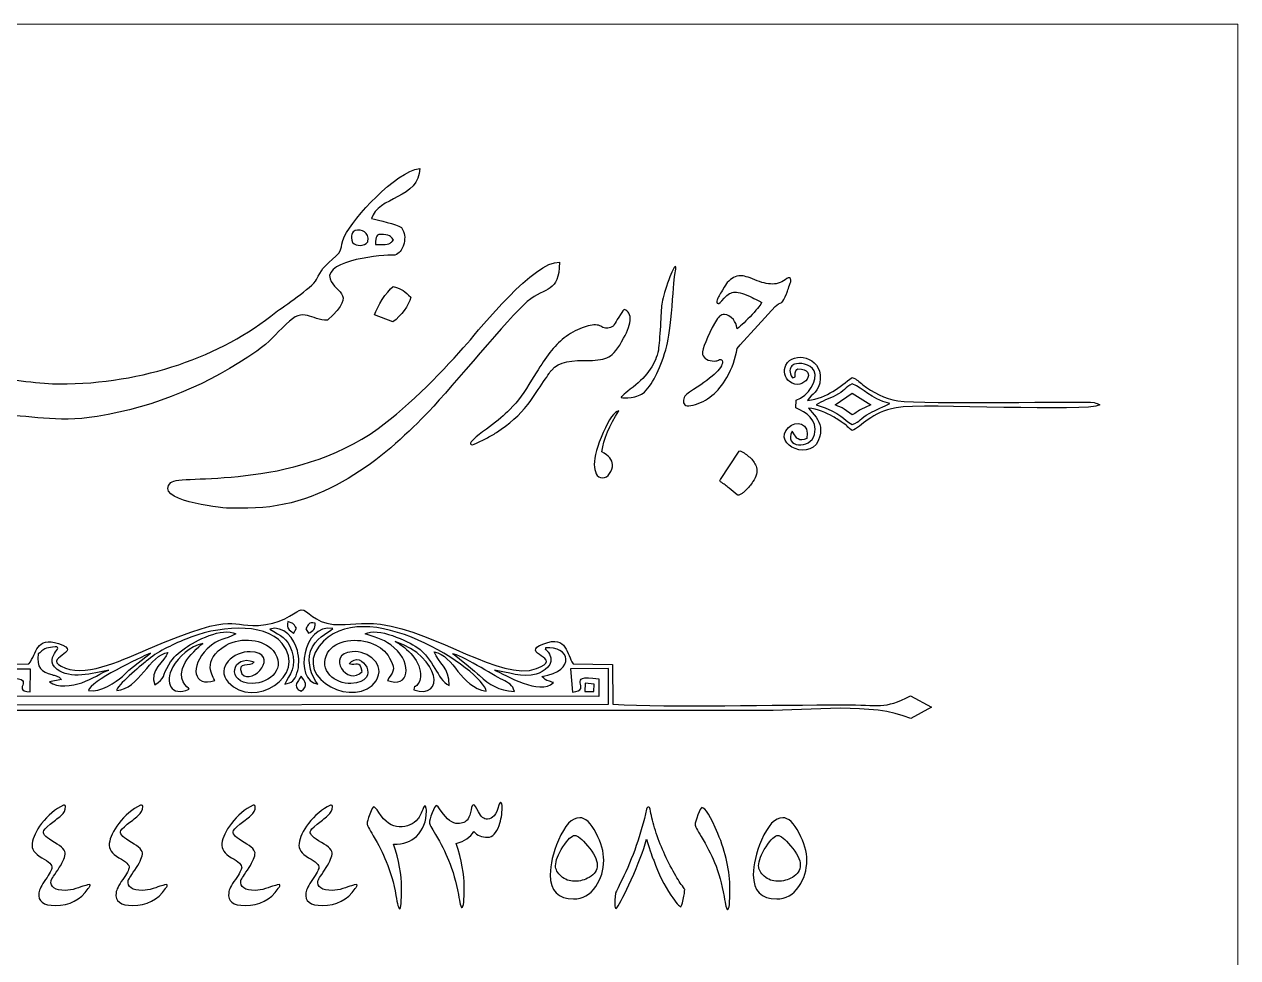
# Model space of a CAD drawing. Header units: millimetres. Extents: x -324 to 397, y -93 to 254.
# Drawn here: x 72.2 to 243.3, y 71.8 to 203.4 of the extents above; entities that cross this region are included whole.
import ezdxf

# ---------------------------------------------------------------- set-up
doc = ezdxf.new("R2010")
doc.units = ezdxf.units.MM
doc.header["$MEASUREMENT"] = 0
doc.layers.add('Layer 1', color=7, linetype='Continuous')

msp = doc.modelspace()

# ---------------------------------------------------------------- linework, layer by layer
at = {"layer": 'Layer 1', "color": 250, "lineweight": 18}
msp.add_lwpolyline([(-19.9408, -59.8375), (243.3354, -59.8375), (243.3354, 203.4387), (-19.9408, 203.4387), (-19.9408, -59.8375)], close=True, dxfattribs=at)
at = {"layer": 'Layer 1', "color": 250}
for points, knots in [([(77.1461, 152.7161), (74.872, 152.7161), (70.0833, 153.3737), (67.5775, 153.6482), (67.5775, 153.6482), (67.5371, 153.2962), (67.5371, 153.2962), (65.3015, 151.9604), (68.3428, 140.4559), (58.8355, 135.5462), (55.6938, 133.9238), (50.7391, 133.6206), (48.5748, 136.259), (45.8293, 139.6061), (49.4174, 145.6281), (48.5711, 146.8641), (46.5613, 144.2536), (45.9309, 139.8057), (45.9309, 135.9979), (45.9309, 127.0369), (55.3499, 128.0019), (60.0398, 132.1865), (65.2625, 136.8465), (65.8228, 141.321), (67.9735, 148.3274), (73.2548, 148.3861), (76.3853, 147.1461), (82.4692, 148.1325), (90.7933, 149.4821), (98.3363, 152.7065), (104.9934, 157.3596), (106.9071, 158.6972), (107.5348, 159.5883), (109.1252, 161.1673), (111.6916, 163.7153), (112.6098, 161.6653), (114.9815, 161.7093), (119.6151, 165.8951), (115.4871, 165.3814), (115.2655, 168.0125), (115.6611, 170.4958), (124.032, 170.9913), (124.4841, 170.8785), (125.0918, 171.1687), (125.393, 171.4014), (125.7616, 172.5595), (125.911, 173.3638), (125.9334, 174.0103), (125.3836, 174.7836), (124.7096, 175.2373), (122.1341, 175.8113), (121.1836, 176.0371), (121.9903, 179.1105), (128.009, 178.8821), (127.9761, 183.1175), (124.545, 182.5709), (118.636, 176.1809), (117.3828, 173.5552), (116.4607, 171.6231), (117.5235, 171.8213), (115.6326, 170.2634), (114.3813, 169.2324), (114.1466, 168.7965), (113.4215, 167.4429), (112.7829, 166.2509), (108.7261, 163.6641), (107.7005, 162.8395), (99.9085, 156.5742), (89.1059, 152.7161), (77.1461, 152.7161)], [0, 0, 0, 0, 0.04347826, 0.04347826, 0.04347826, 0.08695652, 0.08695652, 0.08695652, 0.13043478, 0.13043478, 0.13043478, 0.17391304, 0.17391304, 0.17391304, 0.2173913, 0.2173913, 0.2173913, 0.26086957, 0.26086957, 0.26086957, 0.30434783, 0.30434783, 0.30434783, 0.34782609, 0.34782609, 0.34782609, 0.39130435, 0.39130435, 0.39130435, 0.43478261, 0.43478261, 0.43478261, 0.47826087, 0.47826087, 0.47826087, 0.52173913, 0.52173913, 0.52173913, 0.56521739, 0.56521739, 0.56521739, 0.60869565, 0.60869565, 0.60869565, 0.65217391, 0.65217391, 0.65217391, 0.69565217, 0.69565217, 0.69565217, 0.73913043, 0.73913043, 0.73913043, 0.7826087, 0.7826087, 0.7826087, 0.82608696, 0.82608696, 0.82608696, 0.86956522, 0.86956522, 0.86956522, 0.91304348, 0.91304348, 0.91304348, 0.95652174, 0.95652174, 0.95652174, 1, 1, 1, 1]), ([(118.5117, 172.6599), (118.1618, 173.6376), (118.4631, 174.1852), (118.8906, 174.3623), (119.7389, 174.5719), (120.919, 174.1685), (120.6754, 172.775), (120.0949, 172.0305), (119.0431, 172.131), (118.5117, 172.6599)], [0, 0, 0, 0, 0.33333333, 0.33333333, 0.33333333, 0.66666667, 0.66666667, 0.66666667, 1, 1, 1, 1]), ([(121.7177, 172.3979), (121.8535, 173.5447), (121.7261, 173.8839), (122.8677, 173.7962), (123.9006, 173.7169), (124.0527, 173.3244), (124.2604, 173.0396), (123.9251, 172.613), (123.9939, 172.7008), (123.8215, 172.5908), (123.2608, 172.2702), (122.5038, 172.3914), (121.7177, 172.3979)], [0, 0, 0, 0, 0.25, 0.25, 0.25, 0.5, 0.5, 0.5, 0.75, 0.75, 0.75, 1, 1, 1, 1]), ([(101.1024, 135.2029), (101.1024, 135.2029), (103.7482, 135.2029), (103.7482, 135.2029), (115.0224, 135.2029), (123.8186, 143.1391), (129.2576, 148.8524), (132.7101, 152.4791), (140.5154, 162.1246), (143.1491, 164.337), (145.8282, 166.5874), (147.6143, 165.4435), (147.6739, 169.8674), (144.2262, 170.1294), (136.5166, 160.5751), (134.7084, 158.4764), (131.7063, 154.9919), (126.5764, 149.6566), (122.133, 146.4508), (109.9233, 137.6417), (94.1781, 140.0389), (92.8901, 138.8177), (90.3421, 136.4021), (99.5665, 135.2029), (101.1024, 135.2029)], [0, 0, 0, 0, 0.125, 0.125, 0.125, 0.25, 0.25, 0.25, 0.375, 0.375, 0.375, 0.5, 0.5, 0.5, 0.625, 0.625, 0.625, 0.75, 0.75, 0.75, 0.875, 0.875, 0.875, 1, 1, 1, 1]), ([(163.9945, 168.3771), (163.919, 167.935), (163.7788, 166.3606), (163.5632, 163.654), (163.3421, 160.9475), (163.0995, 159.0981), (162.8245, 158.1115), (162.005, 155.0652), (160.9591, 152.887), (159.6812, 151.5715), (159.1475, 151.1563), (158.5221, 150.9137), (157.8104, 150.8275), (157.0987, 150.7412), (156.6242, 150.7412), (156.3816, 150.8275), (156.3816, 150.9137), (156.9423, 151.3936), (158.0584, 152.2778), (160.091, 153.8791), (161.2772, 155.6206), (161.6276, 157.4915), (161.73, 158.2625), (161.8271, 159.3839), (161.908, 160.8666), (161.9942, 162.3439), (162.0589, 163.3845), (162.1021, 163.9829), (162.1937, 164.6569), (162.4741, 165.6435), (162.9378, 166.9375), (163.4014, 168.2315), (163.7357, 168.9971), (163.946, 169.2289), (164.0323, 169.2936), (164.0808, 169.2775), (164.0916, 169.1804), (164.1023, 169.0888), (164.07, 168.8192), (163.9945, 168.3771)], [0, 0, 0, 0, 0.07692308, 0.07692308, 0.07692308, 0.15384615, 0.15384615, 0.15384615, 0.23076923, 0.23076923, 0.23076923, 0.30769231, 0.30769231, 0.30769231, 0.38461538, 0.38461538, 0.38461538, 0.46153846, 0.46153846, 0.46153846, 0.53846154, 0.53846154, 0.53846154, 0.61538462, 0.61538462, 0.61538462, 0.69230769, 0.69230769, 0.69230769, 0.76923077, 0.76923077, 0.76923077, 0.84615385, 0.84615385, 0.84615385, 0.92307692, 0.92307692, 0.92307692, 1, 1, 1, 1]), ([(172.7475, 160.5044), (173.3385, 160.9752), (174.0396, 161.6405), (174.8639, 162.5002), (175.6511, 163.3737), (176.0986, 163.9398), (176.2064, 164.204), (175.6025, 164.5113), (175.155, 164.7485), (174.8639, 164.9157), (173.8287, 165.4117), (173.0146, 165.6597), (172.4107, 165.6597), (171.8985, 165.6597), (171.4025, 165.3793), (170.928, 164.8186), (170.432, 164.2525), (170.1409, 163.9991), (170.0438, 164.0638), (169.8551, 164.1123), (169.8066, 164.2848), (169.9036, 164.5652), (170.0276, 164.8833), (170.2811, 165.3416), (170.6585, 165.9401), (171.0359, 166.5439), (171.2677, 166.8944), (171.354, 167.0022), (171.9255, 167.6546), (172.5401, 167.9781), (173.2033, 167.9781), (173.6238, 167.9781), (174.3032, 167.7894), (175.2413, 167.412), (176.1579, 167.013), (176.9828, 166.8081), (177.7214, 166.8081), (178.4655, 166.8081), (179.1394, 167.0723), (179.7433, 167.6007), (179.8673, 167.6762), (180.0021, 167.7031), (180.1369, 167.6923), (180.2609, 167.633), (180.3256, 167.5198), (180.3256, 167.3634), (180.3256, 167.2179), (180.2932, 167.0615), (180.2339, 166.9052), (180.0937, 166.5277), (179.9805, 166.215), (179.8942, 165.9724), (179.8026, 165.7298), (179.7379, 165.5465), (179.6948, 165.4225), (179.4198, 164.7863), (179.1987, 164.3819), (179.0316, 164.204), (178.7458, 164.1393), (178.4385, 163.9452), (178.0988, 163.6217), (178.0988, 163.6217), (175.6672, 160.9636), (175.6672, 160.9636), (175.6672, 160.9636), (173.1548, 158.2355), (173.1548, 158.2355), (173.1548, 158.2355), (172.7277, 157.7355), (172.7277, 157.7355), (172.5233, 156.3391), (172.045, 154.972), (171.2947, 153.6365), (170.0816, 151.5338), (168.4911, 150.2344), (166.5231, 149.7384), (165.6173, 149.5173), (165.1644, 149.6844), (165.1644, 150.2398), (165.1644, 150.7897), (165.4502, 151.2318), (166.0163, 151.5715), (169.1219, 153.4747), (170.6746, 154.9035), (170.6746, 155.8524), (170.6746, 155.9764), (170.6207, 156.0735), (170.5129, 156.1328), (170.3997, 156.1975), (170.2757, 156.1813), (170.1301, 156.0896), (169.9899, 155.9926), (169.7904, 155.9441), (169.5424, 155.9441), (168.6366, 155.9656), (168.0705, 156.2784), (167.8495, 156.8768), (167.8495, 157.7395), (168.4533, 159.2707), (169.6664, 161.4758), (170.033, 162.166), (170.4644, 162.5164), (170.9604, 162.5164), (171.3702, 162.5164), (171.7907, 162.2684), (172.2112, 161.7832), (172.469, 161.4825), (172.6477, 161.0562), (172.7475, 160.5044)], [0, 0, 0, 0, 0.02777778, 0.02777778, 0.02777778, 0.05555556, 0.05555556, 0.05555556, 0.08333333, 0.08333333, 0.08333333, 0.11111111, 0.11111111, 0.11111111, 0.13888889, 0.13888889, 0.13888889, 0.16666667, 0.16666667, 0.16666667, 0.19444444, 0.19444444, 0.19444444, 0.22222222, 0.22222222, 0.22222222, 0.25, 0.25, 0.25, 0.27777778, 0.27777778, 0.27777778, 0.30555556, 0.30555556, 0.30555556, 0.33333333, 0.33333333, 0.33333333, 0.36111111, 0.36111111, 0.36111111, 0.38888889, 0.38888889, 0.38888889, 0.41666667, 0.41666667, 0.41666667, 0.44444444, 0.44444444, 0.44444444, 0.47222222, 0.47222222, 0.47222222, 0.5, 0.5, 0.5, 0.52777778, 0.52777778, 0.52777778, 0.55555556, 0.55555556, 0.55555556, 0.58333333, 0.58333333, 0.58333333, 0.61111111, 0.61111111, 0.61111111, 0.63888889, 0.63888889, 0.63888889, 0.66666667, 0.66666667, 0.66666667, 0.69444444, 0.69444444, 0.69444444, 0.72222222, 0.72222222, 0.72222222, 0.75, 0.75, 0.75, 0.77777778, 0.77777778, 0.77777778, 0.80555556, 0.80555556, 0.80555556, 0.83333333, 0.83333333, 0.83333333, 0.86111111, 0.86111111, 0.86111111, 0.88888889, 0.88888889, 0.88888889, 0.91666667, 0.91666667, 0.91666667, 0.94444444, 0.94444444, 0.94444444, 0.97222222, 0.97222222, 0.97222222, 1, 1, 1, 1]), ([(121.6047, 162.4562), (121.6047, 162.4562), (124.2066, 161.4833), (124.2066, 161.4833), (125.3776, 162.3108), (126.4226, 163.7697), (126.706, 164.9514), (125.8273, 165.7992), (125.5825, 166.1045), (124.242, 166.4365), (123.2235, 165.7104), (122.023, 163.6865), (121.6047, 162.4562)], [0, 0, 0, 0, 0.25, 0.25, 0.25, 0.5, 0.5, 0.5, 0.75, 0.75, 0.75, 1, 1, 1, 1]), ([(156.8237, 163.1958), (156.9639, 163.1958), (157.1418, 163.0826), (157.3629, 162.8615), (157.5516, 162.6297), (157.6486, 162.3439), (157.6486, 161.9935), (157.6486, 161.1739), (157.3413, 160.2304), (156.732, 159.1629), (155.9826, 157.7395), (155.2817, 156.8607), (154.6293, 156.5264), (153.9769, 156.1867), (153.0712, 156.025), (151.9228, 156.0412), (149.5583, 156.0742), (147.5516, 155.9152), (146.5905, 154.6824), (146.4611, 154.553), (146.0837, 154.0085), (145.4529, 153.0488), (144.8221, 152.0837), (144.0727, 151), (143.21, 149.7977), (142.0724, 148.3581), (140.6005, 147.048), (138.7997, 145.8672), (138.3576, 145.5814), (137.8777, 145.3011), (137.3494, 145.0315), (136.6215, 144.6703), (136.1632, 144.4492), (135.9745, 144.3683), (135.4893, 144.1042), (135.2143, 144.0718), (135.155, 144.2713), (135.0579, 144.5139), (135.802, 145.2094), (137.3817, 146.3578), (138.611, 147.2313), (139.5976, 148.0346), (140.3363, 148.7733), (141.3984, 149.7653), (142.412, 151.0539), (143.3825, 152.6498), (144.353, 154.2457), (145.0917, 155.4103), (145.6093, 156.149), (146.2401, 157.0871), (146.8925, 157.8797), (147.561, 158.5212), (148.2296, 159.1628), (149.0113, 159.7236), (149.9063, 160.2088), (150.3592, 160.4083), (150.7852, 160.5808), (151.1788, 160.7318), (151.5723, 160.8774), (151.939, 160.9744), (152.2733, 161.0229), (152.6129, 161.0715), (152.9261, 161.0568), (153.206, 160.9852), (153.4228, 160.9297), (153.6235, 160.8244), (153.809, 160.672), (154.2734, 160.5287), (154.757, 160.5528), (155.2601, 160.8558), (155.2692, 160.8613), (155.6106, 161.4112), (156.2738, 162.5164), (156.5541, 162.9693), (156.7428, 163.1958), (156.8237, 163.1958)], [0, 0, 0, 0, 0.04, 0.04, 0.04, 0.08, 0.08, 0.08, 0.12, 0.12, 0.12, 0.16, 0.16, 0.16, 0.2, 0.2, 0.2, 0.24, 0.24, 0.24, 0.28, 0.28, 0.28, 0.32, 0.32, 0.32, 0.36, 0.36, 0.36, 0.4, 0.4, 0.4, 0.44, 0.44, 0.44, 0.48, 0.48, 0.48, 0.52, 0.52, 0.52, 0.56, 0.56, 0.56, 0.6, 0.6, 0.6, 0.64, 0.64, 0.64, 0.68, 0.68, 0.68, 0.72, 0.72, 0.72, 0.76, 0.76, 0.76, 0.8, 0.8, 0.8, 0.84, 0.84, 0.84, 0.88, 0.88, 0.88, 0.92, 0.92, 0.92, 0.96, 0.96, 0.96, 1, 1, 1, 1]), ([(180.3632, 155.1325), (180.5031, 155.3179), (180.6508, 155.437), (180.8297, 155.4898), (181.4725, 155.7806), (183.0298, 155.5988), (183.6249, 154.5521), (184.0926, 153.2581), (182.8603, 151.0446), (181.0432, 150.418), (181.0432, 150.418), (181.0349, 149.3364), (181.0349, 149.3364), (182.4522, 148.7158), (184.1343, 147.7013), (183.637, 145.5816), (183.1364, 143.4475), (179.2221, 143.7061), (180.5012, 146.0685), (180.5012, 146.0685), (180.8336, 145.5611), (180.8336, 145.5611), (181.0056, 145.2908), (181.079, 145.091), (181.3415, 144.9702), (181.6103, 144.7321), (182.0526, 144.803), (182.5721, 145.0054), (183.0331, 147.2962), (180.9789, 147.5903), (179.9745, 146.585), (177.5018, 144.1102), (183.5295, 141.4878), (184.411, 145.3429), (184.6968, 146.5925), (184.3467, 147.4778), (183.6, 148.3593), (183.6, 148.3593), (182.8245, 149.3155), (182.8245, 149.3155), (184.0073, 149.1759), (185.3505, 148.6363), (186.2574, 148.1041), (186.6435, 147.8776), (187.3633, 147.4221), (187.7122, 147.1823), (188.3776, 146.7252), (188.3736, 146.5266), (188.9679, 146.1477), (190.224, 146.6243), (191.6754, 148.7503), (195.1601, 149.3567), (199.2288, 150.0647), (222.0611, 148.6772), (223.8982, 149.7562), (223.669, 149.9304), (223.3693, 149.9852), (223.0916, 150.0867), (221.698, 150.3555), (199.1442, 149.769), (195.3879, 150.3408), (193.5904, 150.6145), (191.8189, 151.5635), (190.4829, 152.5979), (189.8806, 153.0642), (189.666, 153.3785), (188.9679, 153.6441), (187.1602, 152.3172), (185.5756, 150.7701), (182.679, 150.3732), (183.1836, 151.4275), (184.361, 151.4689), (184.4701, 153.4747), (184.6363, 156.5314), (180.6474, 157.4184), (179.6184, 155.385), (179.2129, 154.5835), (179.4326, 153.5665), (180.1085, 153.0471), (182.0979, 151.5183), (184.3537, 154.8723), (181.2949, 154.855), (181.0778, 154.8209), (180.903, 154.3377), (180.9059, 154.0424), (180.8887, 153.6171), (181.1001, 153.7521), (180.5621, 153.5596), (179.9854, 154.3851), (180.2176, 154.9809), (180.3632, 155.1325)], [0, 0, 0, 0, 0.03333333, 0.03333333, 0.03333333, 0.06666667, 0.06666667, 0.06666667, 0.1, 0.1, 0.1, 0.13333333, 0.13333333, 0.13333333, 0.16666667, 0.16666667, 0.16666667, 0.2, 0.2, 0.2, 0.23333333, 0.23333333, 0.23333333, 0.26666667, 0.26666667, 0.26666667, 0.3, 0.3, 0.3, 0.33333333, 0.33333333, 0.33333333, 0.36666667, 0.36666667, 0.36666667, 0.4, 0.4, 0.4, 0.43333333, 0.43333333, 0.43333333, 0.46666667, 0.46666667, 0.46666667, 0.5, 0.5, 0.5, 0.53333333, 0.53333333, 0.53333333, 0.56666667, 0.56666667, 0.56666667, 0.6, 0.6, 0.6, 0.63333333, 0.63333333, 0.63333333, 0.66666667, 0.66666667, 0.66666667, 0.7, 0.7, 0.7, 0.73333333, 0.73333333, 0.73333333, 0.76666667, 0.76666667, 0.76666667, 0.8, 0.8, 0.8, 0.83333333, 0.83333333, 0.83333333, 0.86666667, 0.86666667, 0.86666667, 0.9, 0.9, 0.9, 0.93333333, 0.93333333, 0.93333333, 0.96666667, 0.96666667, 0.96666667, 1, 1, 1, 1]), ([(183.9047, 149.7929), (184.7127, 150.291), (185.708, 150.6435), (186.5959, 151.0714), (187.9167, 151.7079), (187.9623, 152.2243), (188.9679, 152.7209), (190.6907, 152.084), (191.3445, 150.6808), (194.2707, 149.965), (193.5423, 149.549), (192.2503, 149.0433), (191.4315, 148.5895), (189.9692, 147.7791), (190.1527, 147.4081), (188.9679, 147.012), (187.5656, 147.7611), (187.726, 148.4853), (183.9047, 149.7929)], [0, 0, 0, 0, 0.16666667, 0.16666667, 0.16666667, 0.33333333, 0.33333333, 0.33333333, 0.5, 0.5, 0.5, 0.66666667, 0.66666667, 0.66666667, 0.83333333, 0.83333333, 0.83333333, 1, 1, 1, 1]), ([(186.5707, 149.7562), (187.1145, 149.4994), (187.3884, 149.4457), (187.8428, 149.1616), (187.8428, 149.1616), (188.9679, 148.3451), (188.9679, 148.3451), (190.1691, 148.9585), (189.1025, 148.6776), (191.5793, 149.7562), (191.5793, 149.7562), (188.9679, 151.3973), (188.9679, 151.3973), (188.9679, 151.3973), (186.5707, 149.7562), (186.5707, 149.7562)], [0, 0, 0, 0, 0.2, 0.2, 0.2, 0.4, 0.4, 0.4, 0.6, 0.6, 0.6, 0.8, 0.8, 0.8, 1, 1, 1, 1]), ([(156.0527, 148.935), (154.7264, 146.8701), (153.923, 144.9453), (153.6481, 143.1499), (154.6293, 142.6161), (155.1361, 142.0123), (155.1685, 141.3491), (155.1685, 140.8962), (155.0229, 140.4703), (154.7426, 140.0659), (154.4784, 139.6777), (154.1441, 139.4836), (153.7451, 139.4836), (153.3353, 139.4836), (153.0388, 139.6777), (152.8609, 140.0605), (152.683, 140.4433), (152.5913, 140.8746), (152.5913, 141.3491), (152.5913, 142.4544), (153.0119, 143.964), (153.8529, 145.8672), (154.6994, 147.7759), (155.4273, 148.8003), (156.0527, 148.935)], [0, 0, 0, 0, 0.125, 0.125, 0.125, 0.25, 0.25, 0.25, 0.375, 0.375, 0.375, 0.5, 0.5, 0.5, 0.625, 0.625, 0.625, 0.75, 0.75, 0.75, 0.875, 0.875, 0.875, 1, 1, 1, 1]), ([(175.4624, 140.9231), (175.3977, 141.1819), (175.2952, 141.4245), (175.155, 141.6402), (175.0095, 141.8559), (174.8477, 142.0553), (174.6536, 142.2387), (174.4649, 142.422), (174.26, 142.5945), (174.039, 142.7509), (173.8179, 142.9126), (173.5969, 143.0528), (173.3758, 143.1822), (173.2896, 143.2307), (173.2141, 143.2631), (173.1386, 143.2685), (173.0631, 143.2738), (172.993, 143.2199), (172.9175, 143.1175), (172.9175, 143.1175), (170.3889, 139.2625), (170.3889, 139.2625), (170.3404, 139.1655), (170.308, 139.0954), (170.3026, 139.0468), (170.2972, 139.0037), (170.335, 138.9498), (170.4051, 138.9013), (170.8472, 138.6263), (171.2569, 138.3298), (171.6236, 138.0171), (171.9902, 137.6989), (172.3676, 137.3862), (172.745, 137.0843), (172.7989, 137.0196), (172.8798, 137.0088), (172.9984, 137.0412), (173.1116, 137.0789), (173.2356, 137.1382), (173.3596, 137.2245), (173.489, 137.3108), (173.6077, 137.397), (173.7263, 137.4941), (173.8395, 137.5857), (173.9258, 137.6666), (173.9743, 137.7313), (174.1576, 137.9092), (174.3247, 138.0979), (174.4919, 138.292), (174.6536, 138.4861), (174.81, 138.7018), (174.9556, 138.9444), (175.1982, 139.3056), (175.3653, 139.6453), (175.4516, 139.9742), (175.5432, 140.2977), (175.5432, 140.6158), (175.4624, 140.9231)], [0, 0, 0, 0, 0.05263158, 0.05263158, 0.05263158, 0.10526316, 0.10526316, 0.10526316, 0.15789474, 0.15789474, 0.15789474, 0.21052632, 0.21052632, 0.21052632, 0.26315789, 0.26315789, 0.26315789, 0.31578947, 0.31578947, 0.31578947, 0.36842105, 0.36842105, 0.36842105, 0.42105263, 0.42105263, 0.42105263, 0.47368421, 0.47368421, 0.47368421, 0.52631579, 0.52631579, 0.52631579, 0.57894737, 0.57894737, 0.57894737, 0.63157895, 0.63157895, 0.63157895, 0.68421053, 0.68421053, 0.68421053, 0.73684211, 0.73684211, 0.73684211, 0.78947368, 0.78947368, 0.78947368, 0.84210526, 0.84210526, 0.84210526, 0.89473684, 0.89473684, 0.89473684, 0.94736842, 0.94736842, 0.94736842, 1, 1, 1, 1]), ([(119.8665, 112.1854), (117.8533, 109.8874), (114.5438, 114.6319), (118.4506, 114.9547), (120.6335, 115.135), (123.288, 113.1358), (121.8141, 110.8642), (119.1662, 106.7835), (110.104, 111.0087), (113.7798, 115.7327), (119.9541, 123.6677), (137.0331, 112.2191), (137.3615, 109.3983), (133.6057, 109.9843), (132.9169, 114.3822), (130.0331, 114.9423), (130.6358, 113.3226), (132.166, 112.7585), (132.1374, 110.2021), (130.3294, 111.137), (130.0534, 113.8728), (127.589, 115.5787), (126.4137, 116.3923), (121.9592, 118.525), (120.2999, 117.4689), (122.2137, 116.7681), (123.0098, 116.7047), (124.3731, 115.5205), (127.0176, 113.2235), (126.4746, 109.7535), (123.4441, 110.8994), (124.0101, 112.1214), (124.8062, 112.1202), (123.7268, 114.0686), (123.1554, 115.1), (122.4233, 115.5983), (121.4419, 116.0327), (119.2246, 117.0141), (116.0644, 116.6618), (114.9863, 114.7834), (113.5759, 112.3264), (116.1391, 110.3561), (118.281, 110.4627), (122.8749, 110.6911), (119.6729, 115.4882), (118.0428, 113.2437), (119.0392, 112.8917), (119.5432, 113.8746), (119.8665, 112.1854)], [0, 0, 0, 0, 0.0625, 0.0625, 0.0625, 0.125, 0.125, 0.125, 0.1875, 0.1875, 0.1875, 0.25, 0.25, 0.25, 0.3125, 0.3125, 0.3125, 0.375, 0.375, 0.375, 0.4375, 0.4375, 0.4375, 0.5, 0.5, 0.5, 0.5625, 0.5625, 0.5625, 0.625, 0.625, 0.625, 0.6875, 0.6875, 0.6875, 0.75, 0.75, 0.75, 0.8125, 0.8125, 0.8125, 0.875, 0.875, 0.875, 0.9375, 0.9375, 0.9375, 1, 1, 1, 1]), ([(72.873, 113.2608), (72.873, 113.2608), (67.5009, 113.1985), (67.5009, 113.1985), (67.5009, 113.1985), (67.2891, 107.4745), (67.2891, 107.4745), (60.2344, 107.4746), (53.192, 107.4732), (46.1501, 107.473), (39.9063, 107.4728), (30.9161, 106.2077), (26.0418, 108.7577), (26.0418, 108.7577), (23.2537, 107.1193), (23.2537, 107.1193), (23.2537, 107.1193), (26.0537, 105.5681), (26.0537, 105.5681), (30.2015, 107.1135), (30.3458, 106.6696), (35.5668, 106.6717), (35.5668, 106.6717), (176.5897, 106.6717), (176.5897, 106.6717), (183.108, 106.6698), (191.7598, 107.8533), (197.2272, 105.5378), (197.2272, 105.5378), (200.1409, 107.1178), (200.1409, 107.1178), (200.1409, 107.1178), (197.199, 108.7283), (197.199, 108.7283), (193.4038, 106.8063), (192.885, 107.4736), (187.7022, 107.4732), (178.3797, 107.4726), (163.3097, 107.0749), (155.2306, 107.54), (155.2306, 107.54), (155.1819, 113.1372), (155.1819, 113.1372), (155.1819, 113.1372), (149.6026, 113.2588), (149.6026, 113.2588), (148.7056, 114.5088), (148.8374, 117.3482), (145.4573, 116.0804), (141.7061, 114.6732), (148.6541, 114.0988), (144.4438, 112.572), (139.3934, 110.7407), (130.4012, 117.8067), (122.4356, 118.8365), (119.7162, 119.188), (118.1321, 118.629), (115.8326, 118.8164), (113.009, 119.0464), (112.2667, 120.8997), (111.2498, 120.8691), (110.6636, 120.8515), (109.1226, 119.1358), (106.2688, 118.7733), (100.3688, 118.0239), (103.4583, 121.1809), (89.4121, 115.223), (86.8077, 114.1183), (81.1841, 111.3858), (78.0278, 112.6214), (74.1159, 114.1528), (80.9593, 114.804), (77.0405, 116.0995), (73.8484, 117.1548), (73.9772, 114.6825), (72.873, 113.2608)], [0, 0, 0, 0, 0.04, 0.04, 0.04, 0.08, 0.08, 0.08, 0.12, 0.12, 0.12, 0.16, 0.16, 0.16, 0.2, 0.2, 0.2, 0.24, 0.24, 0.24, 0.28, 0.28, 0.28, 0.32, 0.32, 0.32, 0.36, 0.36, 0.36, 0.4, 0.4, 0.4, 0.44, 0.44, 0.44, 0.48, 0.48, 0.48, 0.52, 0.52, 0.52, 0.56, 0.56, 0.56, 0.6, 0.6, 0.6, 0.64, 0.64, 0.64, 0.68, 0.68, 0.68, 0.72, 0.72, 0.72, 0.76, 0.76, 0.76, 0.8, 0.8, 0.8, 0.84, 0.84, 0.84, 0.88, 0.88, 0.88, 0.92, 0.92, 0.92, 0.96, 0.96, 0.96, 1, 1, 1, 1]), ([(85.2416, 109.4816), (85.1944, 110.1461), (88.643, 112.9818), (89.411, 113.634), (90.9487, 114.9397), (92.8936, 115.8491), (95.0071, 116.7441), (99.1658, 118.5052), (106.0394, 119.2556), (108.5654, 116.1184), (112.2853, 111.4985), (104.5398, 106.7146), (100.9803, 110.6478), (99.0944, 112.7318), (101.8117, 115.0396), (104.0521, 114.9587), (108.4547, 114.7999), (104.433, 110.0427), (102.8872, 111.8395), (102.0937, 113.8115), (104.0676, 112.5628), (104.6409, 113.524), (101.4743, 114.7341), (100.5547, 110.4664), (104.3556, 110.4836), (106.9349, 110.4952), (109.2477, 112.7678), (107.2936, 115.1221), (105.9944, 116.6874), (102.819, 117.1329), (100.6813, 115.875), (97.0268, 113.7246), (98.9084, 111.307), (99.0665, 110.8731), (96.0484, 109.9063), (95.4827, 112.8576), (98.0152, 115.3456), (99.6887, 116.9896), (100.4379, 116.5318), (102.0592, 117.4771), (100.1249, 118.497), (96.2418, 116.4536), (94.9561, 115.5029), (93.8343, 114.6733), (93.3222, 114.3234), (92.5762, 113.1025), (91.6571, 111.5985), (92.1501, 111.2102), (90.6001, 110.2774), (89.7217, 112.3125), (92.0365, 113.5955), (92.4686, 114.8374), (89.9529, 114.5725), (88.3262, 109.6396), (85.2416, 109.4816)], [0, 0, 0, 0, 0.05555556, 0.05555556, 0.05555556, 0.11111111, 0.11111111, 0.11111111, 0.16666667, 0.16666667, 0.16666667, 0.22222222, 0.22222222, 0.22222222, 0.27777778, 0.27777778, 0.27777778, 0.33333333, 0.33333333, 0.33333333, 0.38888889, 0.38888889, 0.38888889, 0.44444444, 0.44444444, 0.44444444, 0.5, 0.5, 0.5, 0.55555556, 0.55555556, 0.55555556, 0.61111111, 0.61111111, 0.61111111, 0.66666667, 0.66666667, 0.66666667, 0.72222222, 0.72222222, 0.72222222, 0.77777778, 0.77777778, 0.77777778, 0.83333333, 0.83333333, 0.83333333, 0.88888889, 0.88888889, 0.88888889, 0.94444444, 0.94444444, 0.94444444, 1, 1, 1, 1]), ([(108.9299, 110.3766), (109.6167, 111.6382), (110.68, 112.9583), (109.9311, 115.0364), (109.175, 117.1343), (108.4525, 117.0395), (106.8389, 118.1534), (108.7967, 118.721), (110.3133, 116.7643), (110.7174, 115.1223), (110.9675, 114.1062), (111.02, 112.904), (110.6665, 111.9255), (110.2899, 110.883), (110.0108, 110.553), (108.9299, 110.3766)], [0, 0, 0, 0, 0.2, 0.2, 0.2, 0.4, 0.4, 0.4, 0.6, 0.6, 0.6, 0.8, 0.8, 0.8, 1, 1, 1, 1]), ([(109.3713, 119.2073), (110.1682, 118.9151), (110.0684, 119.0335), (110.6059, 118.259), (110.6059, 118.259), (110.1793, 117.5114), (110.1793, 117.5114), (109.4995, 118.2096), (109.1858, 118.0359), (109.3713, 119.2073)], [0, 0, 0, 0, 0.33333333, 0.33333333, 0.33333333, 0.66666667, 0.66666667, 0.66666667, 1, 1, 1, 1]), ([(113.5927, 110.3864), (110.1558, 110.9021), (111.538, 118.9922), (115.7192, 118.2121), (114.9608, 117.555), (113.2009, 116.8817), (112.5936, 115.0117), (112.0479, 113.3314), (112.7956, 111.4), (113.5927, 110.3864)], [0, 0, 0, 0, 0.33333333, 0.33333333, 0.33333333, 0.66666667, 0.66666667, 0.66666667, 1, 1, 1, 1]), ([(111.9375, 118.1857), (112.3175, 118.8567), (112.2704, 119.1183), (113.2336, 118.9933), (113.2964, 118.126), (112.925, 117.876), (112.275, 117.5649), (112.275, 117.5649), (111.9375, 118.1857), (111.9375, 118.1857)], [0, 0, 0, 0, 0.33333333, 0.33333333, 0.33333333, 0.66666667, 0.66666667, 0.66666667, 1, 1, 1, 1]), ([(127.1391, 109.5974), (127.3827, 110.5971), (127.1562, 109.5765), (127.7632, 110.4617), (127.9593, 110.7477), (128.0578, 110.9952), (128.0877, 111.4076), (128.2479, 113.6158), (126.217, 115.4636), (124.5256, 116.4066), (131.0263, 114.1814), (131.5118, 108.0779), (127.1391, 109.5974)], [0, 0, 0, 0, 0.25, 0.25, 0.25, 0.5, 0.5, 0.5, 0.75, 0.75, 0.75, 1, 1, 1, 1]), ([(74.1861, 114.6633), (74.7925, 115.1102), (74.7518, 115.3339), (75.6287, 115.5012), (78.9959, 116.1437), (74.4923, 114.3616), (76.8475, 112.4655), (78.6636, 111.0035), (81.8307, 111.8995), (84.1312, 112.3581), (83.0758, 112.0131), (81.7968, 111.0662), (80.3171, 110.584), (78.9372, 110.1343), (76.8622, 109.7697), (75.7787, 110.7123), (75.7787, 110.7123), (77.4568, 111.014), (77.4568, 111.014), (77.0731, 111.4176), (77.3291, 111.276), (76.6973, 111.5585), (76.4353, 111.6756), (76.4608, 111.6128), (76.0829, 111.7191), (74.6793, 112.1139), (73.8789, 112.6581), (74.1861, 114.6633)], [0, 0, 0, 0, 0.11111111, 0.11111111, 0.11111111, 0.22222222, 0.22222222, 0.22222222, 0.33333333, 0.33333333, 0.33333333, 0.44444444, 0.44444444, 0.44444444, 0.55555556, 0.55555556, 0.55555556, 0.66666667, 0.66666667, 0.66666667, 0.77777778, 0.77777778, 0.77777778, 0.88888889, 0.88888889, 0.88888889, 1, 1, 1, 1]), ([(81.2771, 109.4839), (81.3736, 110.7118), (88.6078, 114.2085), (90.0047, 114.7317), (90.0047, 114.7317), (86.9764, 112.3721), (86.9764, 112.3721), (86.552, 112.0271), (86.4632, 111.8161), (86.0373, 111.4499), (85.1758, 110.7091), (82.934, 109.1343), (81.2771, 109.4839)], [0, 0, 0, 0, 0.25, 0.25, 0.25, 0.5, 0.5, 0.5, 0.75, 0.75, 0.75, 1, 1, 1, 1]), ([(95.4635, 109.6791), (92.9348, 108.5725), (91.9043, 110.5527), (93.1656, 112.8092), (93.9348, 114.1855), (95.6039, 115.7777), (97.4027, 116.1208), (96.724, 115.638), (95.4476, 114.36), (94.9136, 113.4247), (93.5147, 110.9741), (95.3518, 109.9278), (95.4635, 109.6791)], [0, 0, 0, 0, 0.25, 0.25, 0.25, 0.5, 0.5, 0.5, 0.75, 0.75, 0.75, 1, 1, 1, 1]), ([(141.3237, 109.337), (139.0349, 109.5337), (137.8961, 110.2387), (136.344, 111.6323), (136.0293, 111.9148), (133.0377, 114.5502), (132.5786, 114.6694), (133.7868, 114.515), (138.3285, 111.6811), (139.6744, 110.9844), (140.4598, 110.5778), (141.106, 110.2756), (141.3237, 109.337)], [0, 0, 0, 0, 0.25, 0.25, 0.25, 0.5, 0.5, 0.5, 0.75, 0.75, 0.75, 1, 1, 1, 1]), ([(138.516, 112.3616), (140.3073, 112.0786), (142.4886, 111.2379), (144.4105, 111.7991), (145.4668, 112.1076), (147.0693, 113.1217), (146.278, 114.6239), (146.0559, 115.0455), (146.0828, 114.8507), (145.9308, 115.0692), (145.5284, 115.648), (145.8184, 114.853), (145.6952, 115.4969), (149.108, 115.8892), (150.1817, 112.2542), (145.1983, 111.4531), (145.9314, 110.6682), (146.2638, 110.8697), (146.8189, 110.5979), (144.8862, 108.763), (140.127, 111.6592), (138.516, 112.3616)], [0, 0, 0, 0, 0.14285714, 0.14285714, 0.14285714, 0.28571429, 0.28571429, 0.28571429, 0.42857143, 0.42857143, 0.42857143, 0.57142857, 0.57142857, 0.57142857, 0.71428571, 0.71428571, 0.71428571, 0.85714286, 0.85714286, 0.85714286, 1, 1, 1, 1]), ([(69.3154, 108.7046), (69.3154, 108.7046), (153.247, 108.6352), (153.247, 108.6352), (153.247, 108.6352), (153.2578, 111.1159), (153.2578, 111.1159), (148.1417, 111.9066), (152.5976, 109.493), (149.4978, 109.2694), (149.4978, 109.2694), (149.2626, 112.5315), (149.2626, 112.5315), (149.2626, 112.5315), (154.6109, 112.5692), (154.6109, 112.5692), (154.6109, 112.5692), (154.5808, 107.5779), (154.5808, 107.5779), (154.5808, 107.5779), (68.0089, 107.4622), (68.0089, 107.4622), (68.0089, 107.4622), (67.9967, 112.4765), (67.9967, 112.4765), (67.9967, 112.4765), (73.0738, 112.5037), (73.0738, 112.5037), (73.0738, 112.5037), (73.0357, 109.28), (73.0357, 109.28), (69.9568, 109.4781), (74.6869, 111.5063), (69.3603, 111.1611), (69.3603, 111.1611), (69.3154, 108.7046), (69.3154, 108.7046)], [0, 0, 0, 0, 0.08333333, 0.08333333, 0.08333333, 0.16666667, 0.16666667, 0.16666667, 0.25, 0.25, 0.25, 0.33333333, 0.33333333, 0.33333333, 0.41666667, 0.41666667, 0.41666667, 0.5, 0.5, 0.5, 0.58333333, 0.58333333, 0.58333333, 0.66666667, 0.66666667, 0.66666667, 0.75, 0.75, 0.75, 0.83333333, 0.83333333, 0.83333333, 0.91666667, 0.91666667, 0.91666667, 1, 1, 1, 1]), ([(110.6178, 110.4696), (110.6199, 110.4774), (111.0874, 111.2777), (111.2376, 111.4944), (111.8254, 110.7869), (112.3678, 110.1308), (111.2376, 109.372), (110.9071, 109.6437), (110.4149, 109.6784), (110.6178, 110.4696)], [0, 0, 0, 0, 0.33333333, 0.33333333, 0.33333333, 0.66666667, 0.66666667, 0.66666667, 1, 1, 1, 1]), ([(151.2879, 110.5287), (151.2879, 110.5287), (152.5944, 110.3965), (152.5944, 110.3965), (152.5944, 110.3965), (152.5138, 109.3286), (152.5138, 109.3286), (152.5138, 109.3286), (151.2592, 109.3522), (151.2592, 109.3522), (151.2592, 109.3522), (151.2879, 110.5287), (151.2879, 110.5287)], [0, 0, 0, 0, 0.25, 0.25, 0.25, 0.5, 0.5, 0.5, 0.75, 0.75, 0.75, 1, 1, 1, 1]), ([(81.2367, 81.5418), (80.153, 79.9578), (78.6107, 79.1658), (76.6098, 79.1658), (74.8869, 79.1658), (74.1088, 79.7633), (74.2755, 80.9582), (74.3311, 81.3751), (74.6438, 82.0003), (75.2134, 82.834), (75.7831, 83.6677), (76.0818, 84.2234), (76.1096, 84.5013), (76.1652, 84.8626), (75.6858, 85.3281), (74.6715, 85.8977), (73.6572, 86.4674), (73.2057, 87.1413), (73.3168, 87.9194), (73.428, 88.7531), (73.8726, 89.684), (74.6507, 90.7122), (75.54, 91.9072), (76.5682, 92.7686), (77.7353, 93.2966), (77.7909, 93.3244), (77.8326, 93.3383), (77.8604, 93.3383), (77.9715, 93.3383), (78.0271, 93.2688), (78.0271, 93.1299), (78.0271, 92.6297), (77.8187, 92.1989), (77.4018, 91.8377), (76.8738, 91.4209), (76.3597, 91.0179), (75.8595, 90.6289), (75.2204, 90.1009), (74.9008, 89.7396), (74.9008, 89.5451), (74.8452, 89.1838), (75.3663, 88.6906), (76.4639, 88.0653), (77.5616, 87.44), (78.0688, 86.8912), (77.9854, 86.4188), (77.902, 85.8352), (77.5477, 85.0849), (76.9225, 84.1679), (76.2972, 83.2508), (75.9846, 82.7506), (75.9846, 82.6673), (75.8456, 81.7502), (76.5265, 81.2917), (78.0271, 81.2917), (78.4717, 81.2917), (78.958, 81.3751), (79.486, 81.5418), (80.542, 81.903), (81.0978, 82.0837), (81.1534, 82.0837), (81.3479, 82.1393), (81.4591, 82.1393), (81.4868, 82.0837), (81.5146, 82.0559), (81.5077, 81.9934), (81.466, 81.8961), (81.4243, 81.7988), (81.3479, 81.6807), (81.2367, 81.5418)], [0, 0, 0, 0, 0.04347826, 0.04347826, 0.04347826, 0.08695652, 0.08695652, 0.08695652, 0.13043478, 0.13043478, 0.13043478, 0.17391304, 0.17391304, 0.17391304, 0.2173913, 0.2173913, 0.2173913, 0.26086957, 0.26086957, 0.26086957, 0.30434783, 0.30434783, 0.30434783, 0.34782609, 0.34782609, 0.34782609, 0.39130435, 0.39130435, 0.39130435, 0.43478261, 0.43478261, 0.43478261, 0.47826087, 0.47826087, 0.47826087, 0.52173913, 0.52173913, 0.52173913, 0.56521739, 0.56521739, 0.56521739, 0.60869565, 0.60869565, 0.60869565, 0.65217391, 0.65217391, 0.65217391, 0.69565217, 0.69565217, 0.69565217, 0.73913043, 0.73913043, 0.73913043, 0.7826087, 0.7826087, 0.7826087, 0.82608696, 0.82608696, 0.82608696, 0.86956522, 0.86956522, 0.86956522, 0.91304348, 0.91304348, 0.91304348, 0.95652174, 0.95652174, 0.95652174, 1, 1, 1, 1]), ([(92.1162, 81.5418), (91.0325, 79.9578), (89.4902, 79.1658), (87.4893, 79.1658), (85.7664, 79.1658), (84.9883, 79.7633), (85.155, 80.9582), (85.2106, 81.3751), (85.5233, 82.0003), (86.0929, 82.834), (86.6626, 83.6677), (86.9613, 84.2234), (86.9891, 84.5013), (87.0447, 84.8626), (86.5653, 85.3281), (85.551, 85.8977), (84.5367, 86.4674), (84.0852, 87.1413), (84.1963, 87.9194), (84.3075, 88.7531), (84.7521, 89.684), (85.5302, 90.7122), (86.4195, 91.9072), (87.4477, 92.7686), (88.6148, 93.2966), (88.6704, 93.3244), (88.7121, 93.3383), (88.7399, 93.3383), (88.851, 93.3383), (88.9066, 93.2688), (88.9066, 93.1299), (88.9066, 92.6297), (88.6982, 92.1989), (88.2813, 91.8377), (87.7533, 91.4209), (87.2392, 91.0179), (86.739, 90.6289), (86.0999, 90.1009), (85.7803, 89.7396), (85.7803, 89.5451), (85.7247, 89.1838), (86.2458, 88.6906), (87.3434, 88.0653), (88.4411, 87.44), (88.9483, 86.8912), (88.8649, 86.4188), (88.7815, 85.8352), (88.4272, 85.0849), (87.802, 84.1679), (87.1767, 83.2508), (86.8641, 82.7506), (86.8641, 82.6673), (86.7251, 81.7502), (87.406, 81.2917), (88.9066, 81.2917), (89.3512, 81.2917), (89.8375, 81.3751), (90.3655, 81.5418), (91.4215, 81.903), (91.9773, 82.0837), (92.0329, 82.0837), (92.2274, 82.1393), (92.3386, 82.1393), (92.3663, 82.0837), (92.3941, 82.0559), (92.3872, 81.9934), (92.3455, 81.8961), (92.3038, 81.7988), (92.2274, 81.6807), (92.1162, 81.5418)], [0, 0, 0, 0, 0.04347826, 0.04347826, 0.04347826, 0.08695652, 0.08695652, 0.08695652, 0.13043478, 0.13043478, 0.13043478, 0.17391304, 0.17391304, 0.17391304, 0.2173913, 0.2173913, 0.2173913, 0.26086957, 0.26086957, 0.26086957, 0.30434783, 0.30434783, 0.30434783, 0.34782609, 0.34782609, 0.34782609, 0.39130435, 0.39130435, 0.39130435, 0.43478261, 0.43478261, 0.43478261, 0.47826087, 0.47826087, 0.47826087, 0.52173913, 0.52173913, 0.52173913, 0.56521739, 0.56521739, 0.56521739, 0.60869565, 0.60869565, 0.60869565, 0.65217391, 0.65217391, 0.65217391, 0.69565217, 0.69565217, 0.69565217, 0.73913043, 0.73913043, 0.73913043, 0.7826087, 0.7826087, 0.7826087, 0.82608696, 0.82608696, 0.82608696, 0.86956522, 0.86956522, 0.86956522, 0.91304348, 0.91304348, 0.91304348, 0.95652174, 0.95652174, 0.95652174, 1, 1, 1, 1]), ([(107.9957, 81.5418), (106.912, 79.9578), (105.3697, 79.1658), (103.3688, 79.1658), (101.6459, 79.1658), (100.8678, 79.7633), (101.0345, 80.9582), (101.0901, 81.3751), (101.4028, 82.0003), (101.9724, 82.834), (102.5421, 83.6677), (102.8408, 84.2234), (102.8686, 84.5013), (102.9242, 84.8626), (102.4448, 85.3281), (101.4305, 85.8977), (100.4162, 86.4674), (99.9647, 87.1413), (100.0758, 87.9194), (100.187, 88.7531), (100.6316, 89.684), (101.4097, 90.7122), (102.299, 91.9072), (103.3272, 92.7686), (104.4943, 93.2966), (104.5499, 93.3244), (104.5916, 93.3383), (104.6194, 93.3383), (104.7305, 93.3383), (104.7861, 93.2688), (104.7861, 93.1299), (104.7861, 92.6297), (104.5777, 92.1989), (104.1608, 91.8377), (103.6328, 91.4209), (103.1187, 91.0179), (102.6185, 90.6289), (101.9794, 90.1009), (101.6598, 89.7396), (101.6598, 89.5451), (101.6042, 89.1838), (102.1253, 88.6906), (103.2229, 88.0653), (104.3206, 87.44), (104.8278, 86.8912), (104.7444, 86.4188), (104.661, 85.8352), (104.3067, 85.0849), (103.6815, 84.1679), (103.0562, 83.2508), (102.7436, 82.7506), (102.7436, 82.6673), (102.6046, 81.7502), (103.2855, 81.2917), (104.7861, 81.2917), (105.2307, 81.2917), (105.717, 81.3751), (106.245, 81.5418), (107.301, 81.903), (107.8568, 82.0837), (107.9124, 82.0837), (108.1069, 82.1393), (108.2181, 82.1393), (108.2458, 82.0837), (108.2736, 82.0559), (108.2667, 81.9934), (108.225, 81.8961), (108.1833, 81.7988), (108.1069, 81.6807), (107.9957, 81.5418)], [0, 0, 0, 0, 0.04347826, 0.04347826, 0.04347826, 0.08695652, 0.08695652, 0.08695652, 0.13043478, 0.13043478, 0.13043478, 0.17391304, 0.17391304, 0.17391304, 0.2173913, 0.2173913, 0.2173913, 0.26086957, 0.26086957, 0.26086957, 0.30434783, 0.30434783, 0.30434783, 0.34782609, 0.34782609, 0.34782609, 0.39130435, 0.39130435, 0.39130435, 0.43478261, 0.43478261, 0.43478261, 0.47826087, 0.47826087, 0.47826087, 0.52173913, 0.52173913, 0.52173913, 0.56521739, 0.56521739, 0.56521739, 0.60869565, 0.60869565, 0.60869565, 0.65217391, 0.65217391, 0.65217391, 0.69565217, 0.69565217, 0.69565217, 0.73913043, 0.73913043, 0.73913043, 0.7826087, 0.7826087, 0.7826087, 0.82608696, 0.82608696, 0.82608696, 0.86956522, 0.86956522, 0.86956522, 0.91304348, 0.91304348, 0.91304348, 0.95652174, 0.95652174, 0.95652174, 1, 1, 1, 1]), ([(118.8752, 81.5418), (117.7915, 79.9578), (116.2492, 79.1658), (114.2483, 79.1658), (112.5254, 79.1658), (111.7473, 79.7633), (111.914, 80.9582), (111.9696, 81.3751), (112.2823, 82.0003), (112.8519, 82.834), (113.4216, 83.6677), (113.7203, 84.2234), (113.7481, 84.5013), (113.8037, 84.8626), (113.3243, 85.3281), (112.31, 85.8977), (111.2957, 86.4674), (110.8442, 87.1413), (110.9553, 87.9194), (111.0665, 88.7531), (111.5111, 89.684), (112.2892, 90.7122), (113.1785, 91.9072), (114.2067, 92.7686), (115.3738, 93.2966), (115.4294, 93.3244), (115.4711, 93.3383), (115.4989, 93.3383), (115.61, 93.3383), (115.6656, 93.2688), (115.6656, 93.1299), (115.6656, 92.6297), (115.4572, 92.1989), (115.0403, 91.8377), (114.5123, 91.4209), (113.9982, 91.0179), (113.498, 90.6289), (112.8589, 90.1009), (112.5393, 89.7396), (112.5393, 89.5451), (112.4837, 89.1838), (113.0048, 88.6906), (114.1024, 88.0653), (115.2001, 87.44), (115.7073, 86.8912), (115.6239, 86.4188), (115.5405, 85.8352), (115.1862, 85.0849), (114.561, 84.1679), (113.9357, 83.2508), (113.6231, 82.7506), (113.6231, 82.6673), (113.4841, 81.7502), (114.165, 81.2917), (115.6656, 81.2917), (116.1102, 81.2917), (116.5965, 81.3751), (117.1245, 81.5418), (118.1805, 81.903), (118.7363, 82.0837), (118.7919, 82.0837), (118.9864, 82.1393), (119.0976, 82.1393), (119.1253, 82.0837), (119.1531, 82.0559), (119.1462, 81.9934), (119.1045, 81.8961), (119.0628, 81.7988), (118.9864, 81.6807), (118.8752, 81.5418)], [0, 0, 0, 0, 0.04347826, 0.04347826, 0.04347826, 0.08695652, 0.08695652, 0.08695652, 0.13043478, 0.13043478, 0.13043478, 0.17391304, 0.17391304, 0.17391304, 0.2173913, 0.2173913, 0.2173913, 0.26086957, 0.26086957, 0.26086957, 0.30434783, 0.30434783, 0.30434783, 0.34782609, 0.34782609, 0.34782609, 0.39130435, 0.39130435, 0.39130435, 0.43478261, 0.43478261, 0.43478261, 0.47826087, 0.47826087, 0.47826087, 0.52173913, 0.52173913, 0.52173913, 0.56521739, 0.56521739, 0.56521739, 0.60869565, 0.60869565, 0.60869565, 0.65217391, 0.65217391, 0.65217391, 0.69565217, 0.69565217, 0.69565217, 0.73913043, 0.73913043, 0.73913043, 0.7826087, 0.7826087, 0.7826087, 0.82608696, 0.82608696, 0.82608696, 0.86956522, 0.86956522, 0.86956522, 0.91304348, 0.91304348, 0.91304348, 0.95652174, 0.95652174, 0.95652174, 1, 1, 1, 1]), ([(128.8794, 92.8381), (128.9072, 92.7269), (128.9211, 92.6019), (128.9211, 92.4629), (128.9211, 91.0457), (128.4486, 89.8647), (127.5038, 88.9198), (126.7535, 88.1695), (125.6836, 87.7944), (124.2942, 87.7944), (125.0445, 85.5712), (125.4196, 83.5287), (125.4196, 81.6668), (125.4196, 79.6938), (125.3224, 78.7073), (125.1278, 78.7073), (124.9889, 78.7073), (124.8222, 79.3325), (124.6276, 80.5831), (124.322, 82.3338), (123.8634, 83.9317), (123.2521, 85.3767), (122.7797, 86.5438), (122.1683, 87.7527), (121.418, 89.0032), (120.8344, 89.9758), (120.5426, 90.5316), (120.5426, 90.6705), (120.5426, 90.9206), (120.6746, 91.3861), (120.9386, 92.0669), (121.2026, 92.7478), (121.3902, 93.0882), (121.5013, 93.0882), (121.6125, 93.0882), (121.8487, 92.8242), (122.21, 92.2962), (123.0992, 90.9345), (124.058, 90.2537), (125.0862, 90.2537), (126.2255, 90.2537), (127.1009, 90.6289), (127.7122, 91.3792), (127.9345, 91.6571), (128.1985, 92.1851), (128.5042, 92.9632), (128.5598, 93.1299), (128.6293, 93.2133), (128.7126, 93.2133), (128.796, 93.1855), (128.8516, 93.0604), (128.8794, 92.8381)], [0, 0, 0, 0, 0.05882353, 0.05882353, 0.05882353, 0.11764706, 0.11764706, 0.11764706, 0.17647059, 0.17647059, 0.17647059, 0.23529412, 0.23529412, 0.23529412, 0.29411765, 0.29411765, 0.29411765, 0.35294118, 0.35294118, 0.35294118, 0.41176471, 0.41176471, 0.41176471, 0.47058824, 0.47058824, 0.47058824, 0.52941176, 0.52941176, 0.52941176, 0.58823529, 0.58823529, 0.58823529, 0.64705882, 0.64705882, 0.64705882, 0.70588235, 0.70588235, 0.70588235, 0.76470588, 0.76470588, 0.76470588, 0.82352941, 0.82352941, 0.82352941, 0.88235294, 0.88235294, 0.88235294, 0.94117647, 0.94117647, 0.94117647, 1, 1, 1, 1]), ([(139.5921, 92.9632), (139.5921, 92.1017), (139.4532, 91.268), (139.1753, 90.4621), (138.7862, 89.3506), (138.2444, 88.7948), (137.5496, 88.7948), (136.716, 88.7948), (136.0629, 89.0588), (135.5905, 89.5868), (135.1181, 88.7809), (134.2983, 88.2251), (133.1311, 87.9194), (133.8815, 85.5573), (134.2566, 83.5287), (134.2566, 81.8336), (134.2566, 79.8605), (134.1455, 78.874), (133.9231, 78.874), (133.7842, 78.874), (133.6175, 79.4854), (133.4229, 80.7081), (133.1173, 82.4588), (132.6587, 84.0706), (132.0474, 85.5434), (131.5749, 86.7106), (130.9636, 87.9194), (130.2133, 89.1699), (129.6297, 90.1425), (129.3379, 90.6983), (129.3379, 90.8373), (129.3379, 91.0874), (129.4699, 91.5528), (129.7339, 92.2337), (129.9979, 92.9145), (130.1855, 93.2549), (130.2966, 93.2549), (130.4078, 93.2549), (130.644, 92.9909), (131.0053, 92.4629), (131.8112, 91.2958), (132.5893, 90.7122), (133.3396, 90.7122), (134.0065, 90.7122), (134.4928, 90.9345), (134.7985, 91.3792), (134.9652, 91.6571), (135.1042, 92.0878), (135.2153, 92.6714), (135.2987, 93.1438), (135.4099, 93.38), (135.5488, 93.38), (135.7155, 93.38), (135.9587, 93.0396), (136.2783, 92.3587), (136.5978, 91.6779), (137.0216, 91.3375), (137.5496, 91.3375), (138.2444, 91.3375), (138.7724, 91.9905), (139.1336, 93.2966), (139.217, 93.5745), (139.3003, 93.7135), (139.3837, 93.7135), (139.5227, 93.7135), (139.5921, 93.4634), (139.5921, 92.9632)], [0, 0, 0, 0, 0.04545455, 0.04545455, 0.04545455, 0.09090909, 0.09090909, 0.09090909, 0.13636364, 0.13636364, 0.13636364, 0.18181818, 0.18181818, 0.18181818, 0.22727273, 0.22727273, 0.22727273, 0.27272727, 0.27272727, 0.27272727, 0.31818182, 0.31818182, 0.31818182, 0.36363636, 0.36363636, 0.36363636, 0.40909091, 0.40909091, 0.40909091, 0.45454545, 0.45454545, 0.45454545, 0.5, 0.5, 0.5, 0.54545455, 0.54545455, 0.54545455, 0.59090909, 0.59090909, 0.59090909, 0.63636364, 0.63636364, 0.63636364, 0.68181818, 0.68181818, 0.68181818, 0.72727273, 0.72727273, 0.72727273, 0.77272727, 0.77272727, 0.77272727, 0.81818182, 0.81818182, 0.81818182, 0.86363636, 0.86363636, 0.86363636, 0.90909091, 0.90909091, 0.90909091, 0.95454545, 0.95454545, 0.95454545, 1, 1, 1, 1]), ([(165.3507, 81.4167), (165.3507, 81.1388), (165.2743, 80.6664), (165.1215, 79.9995), (164.9686, 79.3325), (164.8644, 78.9991), (164.8088, 78.9991), (164.5865, 78.9991), (164.1141, 79.541), (163.3916, 80.6247), (162.4467, 81.9864), (161.6409, 83.626), (160.9739, 85.5434), (160.8072, 85.8213), (160.4737, 86.8078), (159.9735, 88.503), (159.5011, 86.8634), (158.7786, 84.9599), (157.806, 82.7923), (156.9167, 80.8471), (156.2359, 79.5271), (155.7634, 78.8323), (155.7357, 78.7768), (155.7079, 78.749), (155.6801, 78.749), (155.43, 78.749), (155.4022, 79.4715), (155.5967, 80.9165), (155.5967, 80.9443), (155.8885, 81.5557), (156.4721, 82.7506), (158.0283, 85.8908), (159.1954, 89.2255), (159.9735, 92.7547), (160.0291, 92.9493), (160.1125, 93.0465), (160.2236, 93.0465), (160.3348, 93.0465), (160.4181, 92.9493), (160.4737, 92.7547), (160.5849, 91.9766), (160.7933, 91.1013), (161.099, 90.1287), (161.7103, 88.0723), (162.5857, 86.0297), (163.7251, 84.0011), (164.1975, 83.1119), (164.6282, 82.4171), (165.0172, 81.9169), (165.2396, 81.6113), (165.3507, 81.4445), (165.3507, 81.4167)], [0, 0, 0, 0, 0.05882353, 0.05882353, 0.05882353, 0.11764706, 0.11764706, 0.11764706, 0.17647059, 0.17647059, 0.17647059, 0.23529412, 0.23529412, 0.23529412, 0.29411765, 0.29411765, 0.29411765, 0.35294118, 0.35294118, 0.35294118, 0.41176471, 0.41176471, 0.41176471, 0.47058824, 0.47058824, 0.47058824, 0.52941176, 0.52941176, 0.52941176, 0.58823529, 0.58823529, 0.58823529, 0.64705882, 0.64705882, 0.64705882, 0.70588235, 0.70588235, 0.70588235, 0.76470588, 0.76470588, 0.76470588, 0.82352941, 0.82352941, 0.82352941, 0.88235294, 0.88235294, 0.88235294, 0.94117647, 0.94117647, 0.94117647, 1, 1, 1, 1]), ([(171.7284, 81.5418), (171.7284, 79.5688), (171.6172, 78.5822), (171.3949, 78.5822), (171.256, 78.5822), (171.0892, 79.2075), (170.8947, 80.458), (170.589, 82.1809), (170.1444, 83.7788), (169.5608, 85.2516), (169.0606, 86.4188), (168.4353, 87.6276), (167.685, 88.8781), (167.1015, 89.8508), (166.8097, 90.4065), (166.8097, 90.5455), (166.8097, 90.7956), (166.9417, 91.2611), (167.2057, 91.9419), (167.4697, 92.6227), (167.6572, 92.9632), (167.7684, 92.9632), (168.2408, 92.9632), (168.9911, 91.7543), (170.0193, 89.3367), (171.1587, 86.5855), (171.7284, 83.9872), (171.7284, 81.5418)], [0, 0, 0, 0, 0.11111111, 0.11111111, 0.11111111, 0.22222222, 0.22222222, 0.22222222, 0.33333333, 0.33333333, 0.33333333, 0.44444444, 0.44444444, 0.44444444, 0.55555556, 0.55555556, 0.55555556, 0.66666667, 0.66666667, 0.66666667, 0.77777778, 0.77777778, 0.77777778, 0.88888889, 0.88888889, 0.88888889, 1, 1, 1, 1]), ([(153.9293, 85.5434), (153.9293, 84.154), (153.5542, 82.9174), (152.8039, 81.8336), (151.998, 80.6664), (150.9559, 80.0829), (149.6776, 80.0829), (147.4822, 80.0829), (146.3845, 81.2222), (146.3845, 83.5009), (146.3845, 84.9182), (146.7736, 86.5438), (147.5517, 88.3779), (148.4409, 90.4899), (149.4414, 91.5459), (150.5529, 91.5459), (151.331, 91.5459), (152.0952, 90.8234), (152.8455, 89.3783), (153.5681, 88.0167), (153.9293, 86.7384), (153.9293, 85.5434)], [0, 0, 0, 0, 0.14285714, 0.14285714, 0.14285714, 0.28571429, 0.28571429, 0.28571429, 0.42857143, 0.42857143, 0.42857143, 0.57142857, 0.57142857, 0.57142857, 0.71428571, 0.71428571, 0.71428571, 0.85714286, 0.85714286, 0.85714286, 1, 1, 1, 1]), ([(182.5661, 85.5434), (182.5661, 84.154), (182.191, 82.9174), (181.4407, 81.8336), (180.6348, 80.6664), (179.5927, 80.0829), (178.3144, 80.0829), (176.119, 80.0829), (175.0213, 81.2222), (175.0213, 83.5009), (175.0213, 84.9182), (175.4104, 86.5438), (176.1885, 88.3779), (177.0777, 90.4899), (178.0782, 91.5459), (179.1897, 91.5459), (179.9678, 91.5459), (180.732, 90.8234), (181.4823, 89.3783), (182.2049, 88.0167), (182.5661, 86.7384), (182.5661, 85.5434)], [0, 0, 0, 0, 0.14285714, 0.14285714, 0.14285714, 0.28571429, 0.28571429, 0.28571429, 0.42857143, 0.42857143, 0.42857143, 0.57142857, 0.57142857, 0.57142857, 0.71428571, 0.71428571, 0.71428571, 0.85714286, 0.85714286, 0.85714286, 1, 1, 1, 1]), ([(153.0123, 84.8765), (153.0123, 85.6268), (152.5538, 86.53), (151.6367, 87.5859), (150.8308, 88.5586), (150.2334, 89.0449), (149.8443, 89.0449), (149.4275, 89.0449), (148.8717, 88.5099), (148.177, 87.44), (147.4822, 86.3702), (147.1349, 85.474), (147.1349, 84.7514), (147.1349, 84.2512), (147.3989, 83.7649), (147.9268, 83.2925), (148.4548, 82.8201), (149.0801, 82.5839), (149.8026, 82.5839), (150.5807, 82.5839), (151.2754, 82.7645), (151.8868, 83.1258), (152.6371, 83.5426), (153.0123, 84.1262), (153.0123, 84.8765)], [0, 0, 0, 0, 0.125, 0.125, 0.125, 0.25, 0.25, 0.25, 0.375, 0.375, 0.375, 0.5, 0.5, 0.5, 0.625, 0.625, 0.625, 0.75, 0.75, 0.75, 0.875, 0.875, 0.875, 1, 1, 1, 1]), ([(181.6491, 84.8765), (181.6491, 85.6268), (181.1906, 86.53), (180.2735, 87.5859), (179.4676, 88.5586), (178.8702, 89.0449), (178.4811, 89.0449), (178.0643, 89.0449), (177.5085, 88.5099), (176.8138, 87.44), (176.119, 86.3702), (175.7717, 85.474), (175.7717, 84.7514), (175.7717, 84.2512), (176.0357, 83.7649), (176.5636, 83.2925), (177.0916, 82.8201), (177.7169, 82.5839), (178.4394, 82.5839), (179.2175, 82.5839), (179.9122, 82.7645), (180.5236, 83.1258), (181.2739, 83.5426), (181.6491, 84.1262), (181.6491, 84.8765)], [0, 0, 0, 0, 0.125, 0.125, 0.125, 0.25, 0.25, 0.25, 0.375, 0.375, 0.375, 0.5, 0.5, 0.5, 0.625, 0.625, 0.625, 0.75, 0.75, 0.75, 0.875, 0.875, 0.875, 1, 1, 1, 1])]:
    msp.add_open_spline(points, degree=3, knots=knots, dxfattribs=at)

doc.saveas('drawing.dxf')
